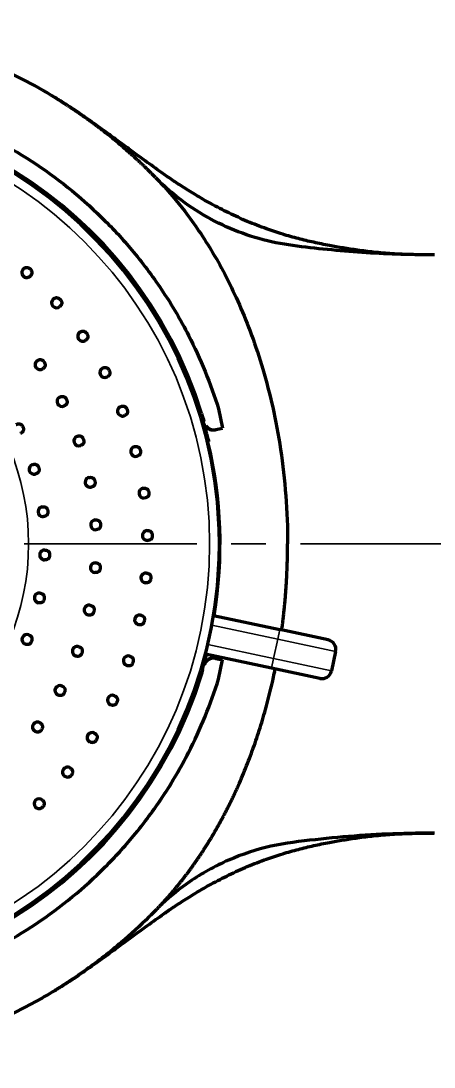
# Model space of a CAD drawing. Extents: x 20019 to 20439, y -1659 to -1362.
# Drawn here: x 20224.3 to 20245.3, y -1605.1 to -1552.1 of the extents above; entities that cross this region are included whole.
import ezdxf

# ---------------------------------------------------------------- set-up
doc = ezdxf.new("R2010")
doc.units = 0
doc.header["$LTSCALE"] = 7
doc.header["$MEASUREMENT"] = 0
doc.linetypes.add('CENTER', pattern=[2, 1.25, -0.25, 0.25, -0.25])
doc.layers.add('1', color=7, linetype='CONTINUOUS', true_color=0xffffff)

msp = doc.modelspace()

# ---------------------------------------------------------------- linework, layer by layer
at = {"layer": '1', "color": 7, "linetype": 'Continuous', "lineweight": 70}
for p, q in [((20234.336, -1571.739), (20234.544, -1572.718)), ((20234.199, -1572.791), (20234.544, -1572.718)), ((20234.083, -1582.206), (20237.443, -1582.92)), ((20239.889, -1583.44), (20237.443, -1582.92)), ((20237.027, -1584.877), (20233.668, -1584.163)), ((20240.274, -1584.033), (20240.066, -1585.011)), ((20234.199, -1584.378), (20234.544, -1584.451)), ((20234.336, -1585.429), (20234.544, -1584.451)), ((20239.473, -1585.397), (20237.027, -1584.877))]:
    msp.add_line(p, q, dxfattribs=at)
at = {"layer": '1', "color": 1, "linetype": 'CENTER', "lineweight": 35}
msp.add_line((20182.484, -1578.584), (20365.19, -1578.584), dxfattribs=at)
at = {"layer": '1', "color": 3, "linetype": 'Continuous', "lineweight": 35}
for p, q in [((20237.339, -1583.41), (20233.996, -1582.699)), ((20237.443, -1582.92), (20237.339, -1583.41)), ((20233.788, -1583.677), (20237.131, -1584.388)), ((20237.131, -1584.388), (20237.339, -1583.41)), ((20240.274, -1584.033), (20237.339, -1583.41)), ((20237.027, -1584.877), (20237.131, -1584.388)), ((20240.066, -1585.011), (20237.131, -1584.388))]:
    msp.add_line(p, q, dxfattribs=at)
for radius in [21.648, 12.474]:
    msp.add_circle((20212.234, -1578.584), radius, dxfattribs=at)
at = {"layer": '1', "color": 7, "linetype": 'Continuous', "lineweight": 70}
for centre, radius, start, end in [((20212.234, -1578.584), 22.248, 17.2969, 342.7031), ((20212.234, -1578.584), 22.148, 2.5879, 180), ((20224.613, -1564.836), 0.25, 138, 318), ((20226.125, -1566.366), 0.25, 131.3333, 311.3333), ((20227.45, -1568.062), 0.25, 124.6667, 304.6667), ((20225.285, -1569.502), 0.25, 124.8333, 304.8333), ((20228.568, -1569.899), 0.25, 118, 298), ((20226.401, -1571.366), 0.25, 117, 297), ((20229.466, -1571.854), 0.25, 111.3333, 291.3333), ((20227.252, -1573.364), 0.25, 109.1667, 289.1667), ((20230.131, -1573.9), 0.25, 104.6667, 284.6667), ((20224.984, -1574.8), 0.25, 106.5333, 286.5333), ((20227.824, -1575.46), 0.25, 101.3333, 281.3333), ((20230.554, -1576.01), 0.25, 98, 278), ((20225.433, -1576.948), 0.25, 97.0667, 277.0667), ((20228.104, -1577.614), 0.25, 93.5, 273.5), ((20212.234, -1578.584), 22.148, 357.4121, 2.5879), ((20230.729, -1578.154), 0.25, 91.3333, 271.3333), ((20212.234, -1578.584), 22.148, 180, 357.4121), ((20225.522, -1579.141), 0.25, 87.6, 267.6), ((20228.088, -1579.786), 0.25, 85.6667, 265.6667), ((20230.654, -1580.304), 0.25, 84.6667, 264.6667), ((20225.25, -1581.319), 0.25, 78.1333, 258.1333), ((20227.777, -1581.935), 0.25, 77.8333, 257.8333), ((20230.33, -1582.431), 0.25, 78, 258), ((20224.622, -1583.423), 0.25, 68.6667, 248.6667), ((20239.785, -1583.929), 0.5, 348, 78), ((20227.175, -1584.022), 0.25, 70, 250), ((20229.761, -1584.505), 0.25, 71.3333, 251.3333), ((20239.577, -1584.907), 0.5, 258, 348), ((20226.294, -1586.008), 0.25, 62.1667, 242.1667), ((20228.955, -1586.5), 0.25, 64.6667, 244.6667), ((20225.151, -1587.855), 0.25, 54.3333, 234.3333), ((20227.923, -1588.388), 0.25, 58, 238), ((20226.678, -1590.143), 0.25, 51.3333, 231.3333), ((20225.239, -1591.742), 0.25, 44.6667, 224.6667)]:
    msp.add_arc(centre, radius, start, end, dxfattribs=at)
at = {"layer": '1', "color": 3, "linetype": 'Continuous', "lineweight": 35}
msp.add_arc((20212.234, -1578.584), 22.212, 350.5805, 13.5138, dxfattribs=at)
for centre, major_axis, start_param, end_param in [((20234.066, -1572.308), (0.104, -0.489), 4.78288, 5.150783), ((20234.095, -1572.302), (0.104, -0.489), 4.78279, 5.12992), ((20234.066, -1584.861), (0.104, 0.489), 0.955554, 1.500305)]:
    msp.add_ellipse(centre, major_axis=major_axis, ratio=0.99999, start_param=start_param, end_param=end_param, dxfattribs=at)
at = {"layer": '1', "color": 7, "linetype": 'Continuous', "lineweight": 70}
for centre, major_axis, start_param, end_param in [((20234.066, -1572.308), (0.104, -0.489), 5.150784, 6.283185), ((20234.095, -1572.302), (0.104, -0.489), 5.12992, 6.283185), ((20234.095, -1584.867), (0.104, 0.489), 0, 1.500396), ((20234.066, -1584.861), (0.104, 0.489), 0, 0.955553)]:
    msp.add_ellipse(centre, major_axis=major_axis, ratio=0.99999, start_param=start_param, end_param=end_param, dxfattribs=at)
for points, knots in [([(20226.047, -1555.969), (20225.488, -1555.628), (20224.932, -1555.316), (20223.832, -1554.749), (20223.289, -1554.493), (20222.22, -1554.031), (20221.695, -1553.825), (20220.668, -1553.456), (20220.166, -1553.294), (20219.677, -1553.151), (20219.677, -1553.151), (20219.676, -1553.151), (20219.676, -1553.151), (20219.674, -1553.15), (20219.67, -1553.149), (20219.662, -1553.146), (20219.646, -1553.142), (20219.614, -1553.133), (20219.55, -1553.114), (20219.422, -1553.078), (20219.167, -1553.006), (20218.948, -1552.948), (20218.51, -1552.836), (20218.218, -1552.767), (20217.343, -1552.575), (20216.761, -1552.467), (20215.604, -1552.293), (20215.029, -1552.226), (20213.889, -1552.13), (20213.324, -1552.101), (20212.765, -1552.09), (20212.764, -1552.09), (20212.761, -1552.09), (20212.758, -1552.089), (20212.75, -1552.089), (20212.734, -1552.089), (20212.702, -1552.088), (20212.638, -1552.087), (20212.51, -1552.086), (20212.401, -1552.085), (20212.256, -1552.084), (20212.183, -1552.084), (20212.038, -1552.085), (20211.966, -1552.086), (20211.603, -1552.09), (20211.311, -1552.099), (20210.435, -1552.139), (20209.847, -1552.185), (20209.258, -1552.252), (20209.257, -1552.252), (20209.255, -1552.252), (20209.251, -1552.253), (20209.244, -1552.254), (20209.228, -1552.255), (20209.197, -1552.259), (20209.135, -1552.266), (20209.01, -1552.281), (20208.76, -1552.312), (20208.259, -1552.381), (20207.828, -1552.452), (20206.963, -1552.607), (20206.384, -1552.731), (20205.804, -1552.876), (20205.804, -1552.876), (20205.804, -1552.876), (20205.804, -1552.876), (20205.804, -1552.876), (20205.804, -1552.876), (20205.804, -1552.876), (20205.804, -1552.876), (20205.804, -1552.876), (20205.804, -1552.876), (20205.803, -1552.876), (20205.802, -1552.877), (20205.8, -1552.877), (20205.794, -1552.879), (20205.78, -1552.882), (20205.764, -1552.886), (20205.726, -1552.896), (20205.692, -1552.905), (20205.567, -1552.937), (20205.451, -1552.967), (20205.156, -1553.047), (20204.976, -1553.097), (20204.554, -1553.221), (20204.31, -1553.295), (20203.76, -1553.474), (20203.454, -1553.579), (20202.779, -1553.826), (20202.411, -1553.969), (20201.615, -1554.301), (20201.188, -1554.491), (20200.279, -1554.929), (20199.797, -1555.177), (20199.292, -1555.46), (20199.292, -1555.46), (20199.292, -1555.46), (20199.292, -1555.46), (20199.292, -1555.46), (20199.292, -1555.46), (20199.292, -1555.46), (20199.292, -1555.46), (20199.287, -1555.462), (20199.279, -1555.467), (20199.267, -1555.474), (20199.237, -1555.49), (20199.209, -1555.506), (20199.102, -1555.567), (20198.998, -1555.626), (20198.728, -1555.784), (20198.562, -1555.883), (20198.168, -1556.125), (20197.941, -1556.268), (20197.429, -1556.604), (20197.144, -1556.797), (20196.522, -1557.241), (20196.185, -1557.492), (20195.465, -1558.059), (20195.083, -1558.376), (20194.282, -1559.084), (20193.863, -1559.476), (20193.296, -1560.047), (20193.158, -1560.189), (20192.558, -1560.833)], [0, 0, 0, 0, 0.049997, 0.049997, 0.099994, 0.099994, 0.149991, 0.149991, 0.199988, 0.199988, 0.200012, 0.200012, 0.200037, 0.200086, 0.200183, 0.200379, 0.200769, 0.20155, 0.203113, 0.206238, 0.212487, 0.224987, 0.224987, 0.249985, 0.249985, 0.299982, 0.299982, 0.349979, 0.349979, 0.399976, 0.399976, 0.400074, 0.400074, 0.400171, 0.400367, 0.400757, 0.401538, 0.403101, 0.406226, 0.412475, 0.412475, 0.418725, 0.418725, 0.424975, 0.424975, 0.449973, 0.449973, 0.49997, 0.49997, 0.500068, 0.500068, 0.500165, 0.500361, 0.500751, 0.501532, 0.503095, 0.50622, 0.512469, 0.524969, 0.549967, 0.549967, 0.599964, 0.599964, 0.599967, 0.599967, 0.59997, 0.59997, 0.599982, 0.600007, 0.600056, 0.600153, 0.600349, 0.600739, 0.60152, 0.603083, 0.606208, 0.612457, 0.624956, 0.624956, 0.649955, 0.649955, 0.699952, 0.699952, 0.749949, 0.749949, 0.799946, 0.799946, 0.849943, 0.849943, 0.89994, 0.89994, 0.949937, 0.949937, 0.999934, 0.999934, 0.999937, 0.999937, 0.99994, 0.999943, 0.999946, 0.999949, 0.999949, 0.999949, 0.999951, 0.999952, 0.999952, 0.999955, 0.999955, 0.999961, 0.999961, 0.999968, 0.999968, 0.999974, 0.999974, 0.99998, 0.99998, 0.999986, 0.999986, 0.999992, 0.999992, 0.999998, 0.999998, 1, 1, 1, 1]), ([(20190.127, -1571.756), (20190.339, -1571.07), (20191.609, -1567.541), (20195.447, -1561.797), (20203.149, -1556.651), (20212.234, -1554.844), (20221.319, -1556.651), (20227.056, -1560.483), (20229.575, -1563.249), (20230.028, -1563.795)], [0, 0, 0, 0, 0.043346, 0.226115, 0.408885, 0.591654, 0.774423, 0.957193, 1, 1, 1, 1]), ([(20227.448, -1556.887), (20227.446, -1556.885), (20227.426, -1556.871), (20227.386, -1556.844), (20227.331, -1556.805), (20227.275, -1556.766), (20227.218, -1556.727), (20227.162, -1556.689), (20227.105, -1556.65), (20227.048, -1556.612), (20226.991, -1556.573), (20226.934, -1556.535), (20226.876, -1556.497), (20226.818, -1556.458), (20226.76, -1556.42), (20226.702, -1556.382), (20226.644, -1556.344), (20226.585, -1556.306), (20226.526, -1556.269), (20226.467, -1556.231), (20226.408, -1556.193), (20226.348, -1556.156), (20226.288, -1556.118), (20226.228, -1556.081), (20226.168, -1556.043), (20226.108, -1556.006), (20226.067, -1555.981), (20226.047, -1555.969)], [0, 0, 0, 0, 0.004086, 0.043904, 0.083869, 0.12398, 0.164237, 0.20464, 0.245188, 0.285883, 0.326723, 0.36771, 0.408842, 0.45012, 0.491544, 0.533114, 0.574829, 0.61669, 0.658698, 0.70085, 0.743149, 0.785593, 0.828183, 0.870919, 0.9138, 0.956827, 1, 1, 1, 1]), ([(20245.256, -1563.932), (20244.915, -1563.938), (20244.24, -1563.932), (20243.202, -1563.89), (20242.278, -1563.813), (20241.401, -1563.704), (20240.646, -1563.59), (20239.894, -1563.456), (20239.157, -1563.304), (20238.386, -1563.119), (20237.582, -1562.894), (20236.723, -1562.611), (20235.804, -1562.255), (20234.862, -1561.826), (20233.982, -1561.371), (20233.196, -1560.919), (20232.523, -1560.498), (20231.948, -1560.115), (20231.467, -1559.781), (20231.029, -1559.47), (20230.569, -1559.137), (20230.069, -1558.771), (20229.49, -1558.345), (20228.853, -1557.88), (20228.095, -1557.331), (20227.543, -1556.948), (20227.245, -1556.744)], [0, 0, 0, 0, 0.06923, 0.127629, 0.174785, 0.211322, 0.245463, 0.280046, 0.32289, 0.366604, 0.410355, 0.45522, 0.507635, 0.558399, 0.607992, 0.650885, 0.68659, 0.716605, 0.743321, 0.766693, 0.791266, 0.824847, 0.856467, 0.895687, 0.943366, 1, 1, 1, 1]), ([(20230.828, -1559.703), (20230.804, -1559.679), (20230.749, -1559.625), (20230.662, -1559.54), (20230.565, -1559.448), (20230.469, -1559.355), (20230.372, -1559.264), (20230.274, -1559.173), (20230.176, -1559.082), (20230.077, -1558.991), (20229.978, -1558.902), (20229.81, -1558.751), (20229.57, -1558.54), (20229.257, -1558.273), (20228.936, -1558.009), (20228.703, -1557.822), (20228.559, -1557.71), (20228.508, -1557.67), (20228.457, -1557.63), (20228.406, -1557.591), (20228.354, -1557.551), (20228.302, -1557.511), (20228.25, -1557.472), (20228.198, -1557.432), (20228.145, -1557.392), (20228.092, -1557.353), (20228.039, -1557.313), (20227.986, -1557.274), (20227.933, -1557.235), (20227.879, -1557.195), (20227.825, -1557.156), (20227.771, -1557.117), (20227.717, -1557.078), (20227.662, -1557.038), (20227.608, -1556.999), (20227.553, -1556.96), (20227.499, -1556.923), (20227.464, -1556.898), (20227.448, -1556.887)], [0, 0, 0, 0, 0.021172, 0.049777, 0.078511, 0.107374, 0.136366, 0.165488, 0.194739, 0.224119, 0.253629, 0.283268, 0.374184, 0.46703, 0.561805, 0.658509, 0.67348, 0.68851, 0.703601, 0.718751, 0.733961, 0.74923, 0.76456, 0.779949, 0.795398, 0.810907, 0.826475, 0.842103, 0.857791, 0.873539, 0.889346, 0.905214, 0.92114, 0.937127, 0.953173, 0.96928, 0.985445, 1, 1, 1, 1]), ([(20231.134, -1560.009), (20231.103, -1559.978), (20231.041, -1559.914), (20230.947, -1559.82), (20230.876, -1559.75), (20230.836, -1559.711), (20230.828, -1559.703)], [0, 0, 0, 0, 0.305455, 0.612313, 0.920575, 1, 1, 1, 1]), ([(20231.411, -1560.298), (20231.819, -1560.732), (20232.718, -1561.786), (20234.066, -1563.762), (20235.417, -1566.357), (20236.626, -1569.6), (20237.573, -1573.642), (20237.838, -1576.945), (20237.838, -1578.584)], [0, 0, 0, 0, 0.140256, 0.312205, 0.484154, 0.656103, 0.828051, 1, 1, 1, 1]), ([(20245.287, -1563.932), (20244.933, -1563.933), (20244.005, -1563.928), (20242.487, -1563.879), (20240.736, -1563.757), (20238.983, -1563.583), (20237.232, -1563.364), (20235.531, -1562.887), (20233.919, -1562.16), (20232.571, -1561.294), (20231.795, -1560.642), (20231.486, -1560.352)], [0, 0, 0, 0, 0.074147, 0.194058, 0.313969, 0.433881, 0.553792, 0.673704, 0.793615, 0.913527, 1, 1, 1, 1]), ([(20233.476, -1571.97), (20233.485, -1572.001), (20233.495, -1572.032), (20233.509, -1572.078), (20233.513, -1572.093), (20233.522, -1572.122), (20233.531, -1572.151), (20233.539, -1572.179), (20233.547, -1572.206), (20233.551, -1572.22), (20233.563, -1572.258), (20233.57, -1572.282), (20233.579, -1572.314), (20233.582, -1572.325), (20233.588, -1572.344), (20233.59, -1572.353), (20233.593, -1572.364), (20233.594, -1572.367), (20233.595, -1572.369)], [0, 0, 0, 0, 0.194043, 0.194043, 0.291064, 0.291064, 0.388085, 0.485107, 0.485107, 0.582128, 0.582128, 0.77617, 0.77617, 0.873192, 0.873192, 0.970213, 0.970213, 1, 1, 1, 1]), ([(20233.599, -1572.497), (20233.6, -1572.503), (20233.602, -1572.51), (20233.61, -1572.54), (20233.618, -1572.569), (20233.63, -1572.611), (20233.632, -1572.62), (20233.637, -1572.638), (20233.64, -1572.648), (20233.648, -1572.677), (20233.653, -1572.698), (20233.671, -1572.763), (20233.683, -1572.81), (20233.7, -1572.875), (20233.704, -1572.888), (20233.711, -1572.915), (20233.721, -1572.955), (20233.739, -1573.026), (20233.754, -1573.084), (20233.766, -1573.129), (20233.77, -1573.144), (20233.777, -1573.175), (20233.781, -1573.19), (20233.8, -1573.268), (20233.816, -1573.33), (20233.831, -1573.394)], [0, 0, 0, 0, 0.048223, 0.048223, 0.206852, 0.206852, 0.24651, 0.24651, 0.286167, 0.286167, 0.365482, 0.365482, 0.524111, 0.524111, 0.563769, 0.563769, 0.603426, 0.682741, 0.762056, 0.762056, 0.801713, 0.801713, 0.84137, 0.84137, 1, 1, 1, 1]), ([(20237.541, -1582.953), (20237.543, -1582.942), (20237.548, -1582.9), (20237.558, -1582.826), (20237.571, -1582.732), (20237.583, -1582.637), (20237.595, -1582.543), (20237.606, -1582.448), (20237.618, -1582.354), (20237.629, -1582.259), (20237.639, -1582.165), (20237.65, -1582.07), (20237.66, -1581.976), (20237.67, -1581.881), (20237.679, -1581.787), (20237.688, -1581.692), (20237.697, -1581.598), (20237.706, -1581.503), (20237.715, -1581.409), (20237.723, -1581.314), (20237.731, -1581.22), (20237.738, -1581.125), (20237.745, -1581.031), (20237.752, -1580.936), (20237.759, -1580.842), (20237.766, -1580.748), (20237.772, -1580.653), (20237.778, -1580.559), (20237.783, -1580.465), (20237.789, -1580.37), (20237.794, -1580.276), (20237.799, -1580.182), (20237.803, -1580.088), (20237.807, -1579.993), (20237.811, -1579.899), (20237.815, -1579.805), (20237.818, -1579.711), (20237.821, -1579.617), (20237.824, -1579.523), (20237.827, -1579.429), (20237.829, -1579.335), (20237.831, -1579.241), (20237.833, -1579.147), (20237.834, -1579.053), (20237.836, -1578.959), (20237.837, -1578.865), (20237.837, -1578.772), (20237.838, -1578.678), (20237.838, -1578.616), (20237.838, -1578.584)], [0, 0, 0, 0, 0.007782, 0.030539, 0.053225, 0.075841, 0.098389, 0.120868, 0.143281, 0.165629, 0.187913, 0.210134, 0.232293, 0.254392, 0.276432, 0.298413, 0.320338, 0.342207, 0.364022, 0.385785, 0.407495, 0.429156, 0.450767, 0.472331, 0.493848, 0.515321, 0.53675, 0.558137, 0.579482, 0.600789, 0.622057, 0.643288, 0.664485, 0.685647, 0.706777, 0.727876, 0.748945, 0.769986, 0.791001, 0.81199, 0.832956, 0.853899, 0.874821, 0.895724, 0.916609, 0.937478, 0.958331, 0.979172, 1, 1, 1, 1]), ([(20233.602, -1584.66), (20233.602, -1584.657), (20233.603, -1584.655), (20233.61, -1584.628), (20233.618, -1584.6), (20233.63, -1584.558), (20233.632, -1584.549), (20233.637, -1584.531), (20233.64, -1584.521), (20233.648, -1584.492), (20233.653, -1584.471), (20233.671, -1584.406), (20233.683, -1584.359), (20233.7, -1584.294), (20233.704, -1584.281), (20233.711, -1584.254), (20233.718, -1584.226), (20233.726, -1584.197), (20233.73, -1584.181)], [0, 0, 0, 0, 0.031372, 0.031372, 0.288243, 0.288243, 0.352461, 0.352461, 0.416679, 0.416679, 0.545114, 0.545114, 0.801985, 0.801985, 0.866203, 0.866203, 0.930421, 1, 1, 1, 1]), ([(20231.411, -1596.871), (20231.413, -1596.869), (20231.429, -1596.853), (20231.457, -1596.822), (20231.497, -1596.779), (20231.537, -1596.736), (20231.576, -1596.693), (20231.616, -1596.65), (20231.655, -1596.607), (20231.694, -1596.563), (20231.733, -1596.519), (20231.772, -1596.476), (20231.811, -1596.432), (20231.849, -1596.388), (20231.888, -1596.343), (20231.926, -1596.299), (20231.965, -1596.255), (20232.003, -1596.21), (20232.041, -1596.165), (20232.079, -1596.12), (20232.116, -1596.075), (20232.154, -1596.03), (20232.191, -1595.985), (20232.229, -1595.94), (20232.266, -1595.894), (20232.303, -1595.849), (20232.34, -1595.803), (20232.377, -1595.757), (20232.413, -1595.711), (20232.45, -1595.665), (20232.486, -1595.619), (20232.523, -1595.573), (20232.559, -1595.526), (20232.595, -1595.48), (20232.631, -1595.433), (20232.667, -1595.386), (20232.702, -1595.339), (20232.738, -1595.292), (20232.773, -1595.245), (20232.808, -1595.198), (20232.843, -1595.15), (20232.878, -1595.103), (20232.913, -1595.055), (20232.948, -1595.008), (20232.983, -1594.96), (20233.017, -1594.912), (20233.051, -1594.864), (20233.085, -1594.816), (20233.12, -1594.768), (20233.153, -1594.72), (20233.187, -1594.671), (20233.221, -1594.623), (20233.254, -1594.574), (20233.288, -1594.525), (20233.321, -1594.477), (20233.354, -1594.428), (20233.387, -1594.379), (20233.42, -1594.33), (20233.453, -1594.281), (20233.485, -1594.231), (20233.518, -1594.182), (20233.55, -1594.132), (20233.582, -1594.083), (20233.614, -1594.033), (20233.646, -1593.984), (20233.678, -1593.934), (20233.71, -1593.884), (20233.741, -1593.834), (20233.773, -1593.784), (20233.804, -1593.734), (20233.835, -1593.683), (20233.866, -1593.633), (20233.897, -1593.583), (20233.928, -1593.532), (20233.958, -1593.482), (20233.989, -1593.431), (20234.019, -1593.38), (20234.049, -1593.329), (20234.079, -1593.278), (20234.109, -1593.227), (20234.139, -1593.176), (20234.169, -1593.125), (20234.198, -1593.074), (20234.228, -1593.023), (20234.257, -1592.971), (20234.286, -1592.92), (20234.315, -1592.869), (20234.344, -1592.817), (20234.373, -1592.765), (20234.402, -1592.714), (20234.43, -1592.662), (20234.458, -1592.61), (20234.487, -1592.558), (20234.515, -1592.506), (20234.543, -1592.454), (20234.571, -1592.402), (20234.598, -1592.35), (20234.626, -1592.298), (20234.653, -1592.245), (20234.681, -1592.193), (20234.708, -1592.14), (20234.735, -1592.088), (20234.762, -1592.035), (20234.789, -1591.983), (20234.815, -1591.93), (20234.842, -1591.877), (20234.868, -1591.825), (20234.895, -1591.772), (20234.921, -1591.719), (20234.947, -1591.666), (20234.973, -1591.613), (20234.998, -1591.56), (20235.024, -1591.507), (20235.05, -1591.453), (20235.075, -1591.4), (20235.1, -1591.347), (20235.125, -1591.293), (20235.15, -1591.24), (20235.175, -1591.187), (20235.2, -1591.133), (20235.225, -1591.08), (20235.249, -1591.026), (20235.273, -1590.972), (20235.298, -1590.919), (20235.322, -1590.865), (20235.346, -1590.811), (20235.37, -1590.757), (20235.457, -1590.558), (20235.605, -1590.212), (20235.809, -1589.707), (20236.002, -1589.198), (20236.186, -1588.683), (20236.36, -1588.165), (20236.523, -1587.642), (20236.678, -1587.115), (20236.822, -1586.586), (20236.956, -1586.053), (20237.068, -1585.573), (20237.15, -1585.197), (20237.191, -1585.001), (20237.205, -1584.928)], [0, 0, 0, 0, 0.000885, 0.006857, 0.012813, 0.018754, 0.02468, 0.030591, 0.036486, 0.042366, 0.048231, 0.054081, 0.059915, 0.065735, 0.071539, 0.077327, 0.083101, 0.088859, 0.094602, 0.10033, 0.106043, 0.111741, 0.117423, 0.12309, 0.128743, 0.13438, 0.140001, 0.145608, 0.1512, 0.156776, 0.162338, 0.167884, 0.173415, 0.178931, 0.184432, 0.189918, 0.195389, 0.200844, 0.206285, 0.211711, 0.217121, 0.222517, 0.227897, 0.233263, 0.238613, 0.243949, 0.24927, 0.254575, 0.259866, 0.265141, 0.270402, 0.275648, 0.280879, 0.286094, 0.291295, 0.296482, 0.301653, 0.306809, 0.311951, 0.317077, 0.322189, 0.327286, 0.332368, 0.337435, 0.342487, 0.347525, 0.352548, 0.357556, 0.362549, 0.367528, 0.372492, 0.377441, 0.382375, 0.387295, 0.3922, 0.39709, 0.401966, 0.406827, 0.411673, 0.416505, 0.421322, 0.426125, 0.430913, 0.435686, 0.440445, 0.44519, 0.449919, 0.454635, 0.459335, 0.464022, 0.468694, 0.473351, 0.477994, 0.482623, 0.487237, 0.491836, 0.496422, 0.500993, 0.50555, 0.510092, 0.51462, 0.519134, 0.523633, 0.528119, 0.53259, 0.537047, 0.541489, 0.545918, 0.550332, 0.554732, 0.559118, 0.56349, 0.567848, 0.572192, 0.576522, 0.580838, 0.585139, 0.589427, 0.593701, 0.597961, 0.602207, 0.606439, 0.610657, 0.614861, 0.619052, 0.623229, 0.627392, 0.631541, 0.669182, 0.705884, 0.741666, 0.776547, 0.810549, 0.843695, 0.87601, 0.907521, 0.938257, 0.968251, 0.9883, 1, 1, 1, 1]), ([(20233.476, -1585.199), (20233.485, -1585.168), (20233.495, -1585.137), (20233.509, -1585.091), (20233.513, -1585.076), (20233.522, -1585.046), (20233.531, -1585.017), (20233.539, -1584.99), (20233.545, -1584.972), (20233.546, -1584.968), (20233.547, -1584.964)], [0, 0, 0, 0, 0.377911, 0.377911, 0.566866, 0.566866, 0.755821, 0.944776, 0.944776, 1, 1, 1, 1]), ([(20190.127, -1585.412), (20190.339, -1586.099), (20191.609, -1589.628), (20195.447, -1595.372), (20203.149, -1600.518), (20212.234, -1602.325), (20221.319, -1600.518), (20227.056, -1596.685), (20229.575, -1593.919), (20230.028, -1593.373)], [0, 0, 0, 0, 0.043346, 0.226115, 0.408885, 0.591654, 0.774423, 0.957193, 1, 1, 1, 1]), ([(20227.245, -1600.425), (20227.543, -1600.221), (20228.095, -1599.837), (20228.853, -1599.289), (20229.49, -1598.824), (20230.071, -1598.397), (20230.572, -1598.029), (20231.036, -1597.694), (20231.478, -1597.38), (20231.965, -1597.042), (20232.545, -1596.657), (20233.217, -1596.237), (20233.999, -1595.789), (20234.871, -1595.338), (20235.807, -1594.912), (20236.723, -1594.558), (20237.582, -1594.275), (20238.386, -1594.05), (20239.157, -1593.865), (20239.894, -1593.712), (20240.646, -1593.579), (20241.401, -1593.465), (20242.278, -1593.355), (20243.202, -1593.279), (20244.24, -1593.237), (20244.915, -1593.231), (20245.256, -1593.237)], [0, 0, 0, 0, 0.056634, 0.104313, 0.143533, 0.175152, 0.208965, 0.233654, 0.257281, 0.284304, 0.314696, 0.350299, 0.392937, 0.442129, 0.492365, 0.544781, 0.589646, 0.633397, 0.67711, 0.719954, 0.754538, 0.788678, 0.825215, 0.872372, 0.93077, 1, 1, 1, 1]), ([(20245.287, -1593.237), (20244.771, -1593.234), (20243.512, -1593.248), (20241.49, -1593.343), (20239.232, -1593.557), (20236.979, -1593.826), (20234.815, -1594.539), (20232.969, -1595.565), (20231.917, -1596.412), (20231.486, -1596.816)], [0, 0, 0, 0, 0.108381, 0.262563, 0.416745, 0.570927, 0.72511, 0.879292, 1, 1, 1, 1]), ([(20226.048, -1601.2), (20225.924, -1601.276), (20225.799, -1601.351), (20225.549, -1601.498), (20225.423, -1601.571), (20225.043, -1601.785), (20224.277, -1602.202), (20222.967, -1602.835), (20221.886, -1603.271), (20221.066, -1603.572), (20220.79, -1603.667), (20220.236, -1603.85), (20217.73, -1604.628), (20214.815, -1605.077), (20212.181, -1605.086), (20211.595, -1605.079), (20211.303, -1605.07), (20210.425, -1605.029), (20209.257, -1604.936), (20207.808, -1604.724), (20206.803, -1604.525), (20206.374, -1604.429), (20206.089, -1604.363), (20205.947, -1604.328), (20204.669, -1604.009), (20203.272, -1603.559), (20201.92, -1602.997), (20201.384, -1602.763), (20201.117, -1602.642), (20200.324, -1602.265), (20197.722, -1600.919), (20195.358, -1599.15), (20193.266, -1597.101), (20192.861, -1596.677), (20192.354, -1596.109), (20192.238, -1595.976), (20192.123, -1595.842)], [0, 0, 0, 0, 0.011736, 0.011736, 0.023473, 0.023473, 0.046945, 0.09389, 0.140835, 0.140835, 0.164308, 0.164308, 0.18778, 0.37556, 0.399033, 0.399033, 0.422505, 0.422505, 0.469451, 0.516396, 0.539868, 0.551604, 0.551604, 0.563341, 0.563341, 0.657231, 0.680703, 0.680703, 0.704176, 0.704176, 0.751121, 0.938901, 0.938901, 0.985846, 0.985846, 1, 1, 1, 1]), ([(20231.134, -1597.159), (20231.148, -1597.146), (20231.175, -1597.118), (20231.216, -1597.076), (20231.256, -1597.034), (20231.297, -1596.992), (20231.337, -1596.95), (20231.375, -1596.909), (20231.4, -1596.883), (20231.411, -1596.871)], [0, 0, 0, 0, 0.147026, 0.293681, 0.439967, 0.585883, 0.731429, 0.876605, 1, 1, 1, 1]), ([(20230.828, -1597.466), (20230.354, -1597.933), (20229.298, -1598.896), (20228.166, -1599.775), (20227.512, -1600.237), (20227.448, -1600.282)], [0, 0, 0, 0, 0.425656, 0.943292, 1, 1, 1, 1]), ([(20226.047, -1601.2), (20226.067, -1601.188), (20226.106, -1601.163), (20226.165, -1601.127), (20226.224, -1601.091), (20226.282, -1601.054), (20226.34, -1601.018), (20226.398, -1600.981), (20226.439, -1600.955), (20226.461, -1600.941), (20226.464, -1600.94)], [0, 0, 0, 0, 0.141439, 0.282405, 0.4229, 0.562923, 0.702477, 0.841562, 0.980178, 1, 1, 1, 1])]:
    msp.add_open_spline(points, degree=3, knots=knots, dxfattribs=at)
for points, degree in [([(20226.048, -1555.969), (20226.187, -1556.054), (20226.326, -1556.141), (20226.464, -1556.229)], 3), ([(20227.303, -1556.783), (20226.89, -1556.501), (20226.464, -1556.23)], 2), ([(20231.134, -1560.009), (20231.227, -1560.103), (20231.319, -1560.2), (20231.411, -1560.298)], 3), ([(20231.489, -1560.355), (20231.439, -1560.325), (20231.416, -1560.303)], 2), ([(20230.028, -1563.795), (20230.298, -1564.12), (20230.819, -1564.782), (20231.544, -1565.817), (20232.213, -1566.892), (20232.622, -1567.635), (20232.816, -1568.014)], 3), ([(20224.427, -1564.669), (20224.594, -1564.486), (20224.966, -1564.814), (20224.799, -1565.003)], 2), ([(20225.96, -1566.179), (20226.147, -1566.017), (20226.478, -1566.386), (20226.29, -1566.554)], 2), ([(20227.307, -1567.856), (20227.512, -1567.717), (20227.798, -1568.122), (20227.592, -1568.267)], 2), ([(20232.816, -1568.014), (20233.124, -1568.613), (20233.684, -1569.833), (20234.137, -1571.097), (20234.336, -1571.739)], 3), ([(20225.142, -1569.297), (20225.347, -1569.158), (20225.633, -1569.562), (20225.428, -1569.708)], 2), ([(20228.451, -1569.678), (20228.671, -1569.564), (20228.907, -1569.999), (20228.686, -1570.12)], 2), ([(20226.287, -1571.143), (20226.509, -1571.033), (20226.738, -1571.472), (20226.514, -1571.589)], 2), ([(20229.375, -1571.621), (20229.607, -1571.533), (20229.791, -1571.993), (20229.557, -1572.087)], 2), ([(20224.078, -1572.529), (20224.302, -1572.423), (20224.523, -1572.866), (20224.297, -1572.979)], 2), ([(20234.17, -1572.797), (20234.179, -1572.795), (20234.189, -1572.793), (20234.199, -1572.791)], 3), ([(20227.17, -1573.128), (20227.405, -1573.049), (20227.572, -1573.515), (20227.335, -1573.6)], 2), ([(20230.068, -1573.658), (20230.308, -1573.598), (20230.438, -1574.076), (20230.194, -1574.142)], 2), ([(20224.913, -1574.56), (20225.151, -1574.492), (20225.296, -1574.965), (20225.055, -1575.039)], 2), ([(20227.775, -1575.215), (20228.018, -1575.168), (20228.12, -1575.653), (20227.873, -1575.705)], 2), ([(20230.519, -1575.762), (20230.765, -1575.73), (20230.838, -1576.22), (20230.589, -1576.257)], 2), ([(20225.402, -1576.7), (20225.648, -1576.672), (20225.714, -1577.163), (20225.464, -1577.196)], 2), ([(20228.089, -1577.364), (20228.336, -1577.351), (20228.371, -1577.845), (20228.119, -1577.863)], 2), ([(20230.723, -1577.904), (20230.971, -1577.901), (20230.987, -1578.396), (20230.735, -1578.404)], 2), ([(20225.533, -1578.892), (20225.78, -1578.904), (20225.764, -1579.399), (20225.512, -1579.391)], 2), ([(20228.107, -1579.536), (20228.354, -1579.557), (20228.321, -1580.052), (20228.069, -1580.035)], 2), ([(20230.677, -1580.055), (20230.923, -1580.08), (20230.882, -1580.574), (20230.63, -1580.553)], 2), ([(20225.301, -1581.075), (20225.543, -1581.128), (20225.446, -1581.614), (20225.198, -1581.564)], 2), ([(20227.829, -1581.691), (20228.071, -1581.745), (20227.971, -1582.231), (20227.724, -1582.18)], 2), ([(20230.382, -1582.186), (20230.623, -1582.24), (20230.525, -1582.725), (20230.278, -1582.675)], 2), ([(20224.713, -1583.19), (20224.943, -1583.282), (20224.767, -1583.745), (20224.532, -1583.656)], 2), ([(20227.26, -1583.788), (20227.492, -1583.874), (20227.327, -1584.341), (20227.089, -1584.257)], 2), ([(20229.841, -1584.269), (20230.075, -1584.35), (20229.92, -1584.821), (20229.681, -1584.742)], 2), ([(20234.17, -1584.372), (20234.179, -1584.374), (20234.189, -1584.376), (20234.199, -1584.378)], 3), ([(20226.411, -1585.787), (20226.629, -1585.905), (20226.402, -1586.345), (20226.178, -1586.229)], 2), ([(20232.816, -1589.154), (20233.124, -1588.556), (20233.684, -1587.336), (20234.137, -1586.072), (20234.336, -1585.429)], 3), ([(20229.062, -1586.274), (20229.285, -1586.382), (20229.077, -1586.832), (20228.848, -1586.726)], 2), ([(20225.297, -1587.652), (20225.497, -1587.798), (20225.212, -1588.203), (20225.006, -1588.058)], 2), ([(20228.055, -1588.176), (20228.264, -1588.309), (20228.005, -1588.732), (20227.79, -1588.6)], 2), ([(20230.028, -1593.373), (20231.107, -1592.074), (20232.044, -1590.656), (20232.816, -1589.154)], 3), ([(20230.028, -1593.373), (20230.298, -1593.049), (20230.819, -1592.386), (20231.544, -1591.352), (20232.213, -1590.277), (20232.622, -1589.533), (20232.816, -1589.154)], 3), ([(20226.835, -1589.948), (20227.027, -1590.104), (20226.721, -1590.494), (20226.522, -1590.338)], 2), ([(20225.417, -1591.566), (20225.589, -1591.744), (20225.24, -1592.095), (20225.061, -1591.917)], 2), ([(20231.416, -1596.866), (20231.439, -1596.844), (20231.489, -1596.813)], 2), ([(20231.134, -1597.159), (20231.032, -1597.263), (20230.93, -1597.365), (20230.828, -1597.466)], 3), ([(20227.448, -1600.282), (20226.982, -1600.609), (20226.515, -1600.914), (20226.047, -1601.2)], 3), ([(20226.464, -1600.939), (20226.89, -1600.668), (20227.303, -1600.386)], 2)]:
    msp.add_open_spline(points, degree=degree, dxfattribs=at)
at = {"layer": '1', "color": 3, "linetype": 'Continuous', "lineweight": 35}
msp.add_open_spline([(20230.028, -1563.795), (20231.107, -1565.095), (20232.044, -1566.512), (20232.816, -1568.014)], degree=3, dxfattribs=at)
for points, knots in [([(20233.614, -1572.44), (20233.613, -1572.44), (20233.611, -1572.441), (20233.604, -1572.442), (20233.598, -1572.443), (20233.59, -1572.445), (20233.588, -1572.446), (20233.585, -1572.446)], [0, 0, 0, 0, 0.149252, 0.149252, 0.746262, 0.746262, 1, 1, 1, 1]), ([(20233.585, -1572.446), (20233.585, -1572.446), (20233.587, -1572.452), (20233.591, -1572.47), (20233.593, -1572.477), (20233.596, -1572.49), (20233.597, -1572.493), (20233.599, -1572.497)], [0, 0, 0, 0, 0.589621, 0.589621, 0.884432, 0.884432, 1, 1, 1, 1]), ([(20233.595, -1572.369), (20233.599, -1572.383), (20233.602, -1572.395), (20233.606, -1572.41), (20233.608, -1572.416), (20233.61, -1572.424), (20233.611, -1572.428), (20233.614, -1572.437), (20233.614, -1572.44), (20233.614, -1572.44)], [0, 0, 0, 0, 0.297381, 0.297381, 0.473036, 0.473036, 0.64869, 0.64869, 1, 1, 1, 1]), ([(20233.547, -1584.964), (20233.55, -1584.955), (20233.553, -1584.945), (20233.563, -1584.91), (20233.57, -1584.887), (20233.579, -1584.854), (20233.582, -1584.844), (20233.588, -1584.825), (20233.59, -1584.815), (20233.597, -1584.79), (20233.601, -1584.776), (20233.606, -1584.758), (20233.608, -1584.753), (20233.61, -1584.744), (20233.611, -1584.741), (20233.614, -1584.732), (20233.614, -1584.729), (20233.614, -1584.729)], [0, 0, 0, 0, 0.066096, 0.066096, 0.252877, 0.252877, 0.346267, 0.346267, 0.439658, 0.439658, 0.626438, 0.626438, 0.719829, 0.719829, 0.813219, 0.813219, 1, 1, 1, 1]), ([(20233.585, -1584.723), (20233.585, -1584.722), (20233.587, -1584.716), (20233.591, -1584.699), (20233.593, -1584.691), (20233.597, -1584.676), (20233.599, -1584.668), (20233.602, -1584.66)], [0, 0, 0, 0, 0.532515, 0.532515, 0.798772, 0.798772, 1, 1, 1, 1]), ([(20233.614, -1584.729), (20233.613, -1584.728), (20233.611, -1584.728), (20233.604, -1584.727), (20233.598, -1584.725), (20233.59, -1584.724), (20233.588, -1584.723), (20233.585, -1584.723)], [0, 0, 0, 0, 0.149252, 0.149252, 0.746262, 0.746262, 1, 1, 1, 1]), ([(20234.2, -1584.278), (20234.199, -1584.283), (20234.197, -1584.287), (20234.19, -1584.308), (20234.185, -1584.323), (20234.179, -1584.341), (20234.178, -1584.346), (20234.175, -1584.355), (20234.173, -1584.359), (20234.17, -1584.368), (20234.17, -1584.372), (20234.17, -1584.372)], [0, 0, 0, 0, 0.073751, 0.073751, 0.382501, 0.382501, 0.536876, 0.536876, 0.69125, 0.69125, 1, 1, 1, 1])]:
    msp.add_open_spline(points, degree=3, knots=knots, dxfattribs=at)

doc.saveas('drawing.dxf')
